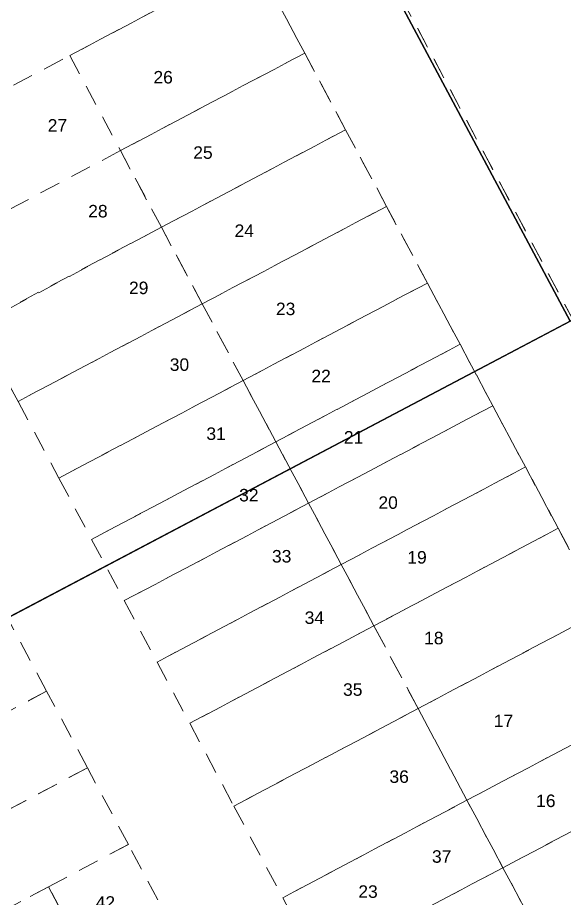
# Model space of a CAD drawing. Header units: metres. Extents: x 303173 to 305738, y 6269065 to 6269981.
# Drawn here: x 303571.1 to 303649.8, y 6269515.2 to 6269641.9 of the extents above; entities that cross this region are included whole.
import ezdxf

# ---------------------------------------------------------------- set-up
doc = ezdxf.new("R2010")
doc.units = ezdxf.units.M
doc.linetypes.add('Dash', pattern=[5, 3, -2])
doc.layers.add('Cadastre Developer_SP_EXT', color=7, linetype='Continuous', lineweight=5, transparency=0.7)
doc.layers.add('Cadastre Land Parcels_SP_EXT', color=7, linetype='Continuous', lineweight=5, transparency=0.7)
doc.layers.add('Features_HIDE', color=7, linetype='Continuous', plot=False)
doc.styles.get("Standard").update_dxf_attribs({"font": 'arial.ttf'})

msp = doc.modelspace()

# ---------------------------------------------------------------- linework, layer by layer
at = {"layer": 'Cadastre Developer_SP_EXT', "linetype": 'Dash'}
for points in [[(303557.22, 6269625.19), (303578.57, 6269636.49), (303600.67, 6269648.18), (303623.65, 6269660.34), (303650.71, 6269674.65), (303677.77, 6269688.97), (303677.77, 6269688.97), (303684.54, 6269686.9), (303671.47, 6269710.23), (303669.41, 6269703.48), (303659.06, 6269698), (303648.89, 6269692.62), (303638.73, 6269687.24), (303628.56, 6269681.87), (303618.21, 6269676.39), (303595.18, 6269664.2), (303585.03, 6269658.83), (303573.98, 6269652.99), (303562.93, 6269647.14)], [(303607.44, 6269646.11), (303612.39, 6269636.84), (303618.27, 6269625.81), (303624.16, 6269614.79), (303630.04, 6269603.76), (303634.75, 6269594.94), (303639.45, 6269586.11), (303644.16, 6269577.29), (303648.87, 6269568.47), (303655.23, 6269556.56)], [(303651.21, 6269598.07), (303626.29, 6269644.77)], [(303565.29, 6269597.66), (303571.12, 6269586.73), (303577.01, 6269575.7), (303581.71, 6269566.88), (303586.42, 6269558.06), (303591.13, 6269549.23), (303595.84, 6269540.41), (303602.19, 6269528.5), (303609.22, 6269515.32), (303614.4, 6269505.61), (303619.35, 6269496.35), (303626.12, 6269494.28), (303608.37, 6269483.01), (303608.32, 6269483.03), (303598.3, 6269501.8), (303587, 6269522.97), (303581.12, 6269534), (303575.24, 6269545.03), (303569.27, 6269556.22)]]:
    msp.add_lwpolyline(points, dxfattribs=at)
for points in [[(303689.24, 6269678.07), (303657.77, 6269661.42), (303626.29, 6269644.77), (303651.21, 6269598.07), (303682.68, 6269614.72), (303714.15, 6269631.37), (303689.24, 6269678.07)], [(303607.44, 6269646.11), (303600.67, 6269648.18), (303578.57, 6269636.49), (303585.87, 6269622.81), (303612.39, 6269636.84), (303607.44, 6269646.11)], [(303612.39, 6269636.84), (303585.87, 6269622.81), (303591.75, 6269611.78), (303618.27, 6269625.81), (303612.39, 6269636.84)], [(303618.27, 6269625.81), (303591.75, 6269611.78), (303597.64, 6269600.76), (303624.16, 6269614.79), (303618.27, 6269625.81)], [(303591.75, 6269611.78), (303585.87, 6269622.81), (303559.39, 6269608.8), (303565.29, 6269597.66), (303591.75, 6269611.78)], [(303624.16, 6269614.79), (303597.64, 6269600.76), (303603.52, 6269589.73), (303630.04, 6269603.76), (303624.16, 6269614.79)], [(303591.75, 6269611.78), (303565.24, 6269597.76), (303571.12, 6269586.73), (303597.64, 6269600.76), (303591.75, 6269611.78)], [(303634.75, 6269594.94), (303630.04, 6269603.76), (303603.52, 6269589.73), (303608.23, 6269580.91), (303634.75, 6269594.94)], [(303603.52, 6269589.73), (303597.64, 6269600.76), (303571.12, 6269586.73), (303577.01, 6269575.7), (303603.52, 6269589.73)], [(303639.45, 6269586.11), (303634.75, 6269594.94), (303608.23, 6269580.91), (303612.94, 6269572.08), (303639.45, 6269586.11)], [(303603.52, 6269589.73), (303577.01, 6269575.7), (303581.71, 6269566.88), (303608.23, 6269580.91), (303603.52, 6269589.73)], [(303639.45, 6269586.11), (303612.94, 6269572.08), (303617.65, 6269563.26), (303644.16, 6269577.29), (303639.45, 6269586.11)], [(303612.94, 6269572.08), (303608.23, 6269580.91), (303581.71, 6269566.88), (303586.42, 6269558.06), (303612.94, 6269572.08)], [(303644.16, 6269577.29), (303617.65, 6269563.26), (303622.35, 6269554.44), (303648.87, 6269568.47), (303644.16, 6269577.29)], [(303617.65, 6269563.26), (303612.94, 6269572.08), (303586.42, 6269558.06), (303591.13, 6269549.23), (303617.65, 6269563.26)], [(303655.23, 6269556.56), (303648.87, 6269568.47), (303622.35, 6269554.44), (303628.71, 6269542.53), (303655.23, 6269556.56)], [(303622.35, 6269554.44), (303617.65, 6269563.26), (303591.13, 6269549.23), (303595.84, 6269540.41), (303622.35, 6269554.44)], [(303569.27, 6269556.22), (303535.66, 6269538.44), (303541.63, 6269527.25), (303575.24, 6269545.03), (303569.27, 6269556.22)], [(303655.23, 6269556.56), (303628.71, 6269542.53), (303635.74, 6269529.35), (303662.26, 6269543.38), (303655.23, 6269556.56)], [(303628.71, 6269542.53), (303622.35, 6269554.44), (303595.84, 6269540.41), (303602.19, 6269528.5), (303628.71, 6269542.53)], [(303575.24, 6269545.03), (303541.63, 6269527.25), (303547.52, 6269516.22), (303581.12, 6269534), (303575.24, 6269545.03)], [(303662.26, 6269543.38), (303635.74, 6269529.35), (303640.92, 6269519.64), (303667.44, 6269533.67), (303662.26, 6269543.38)], [(303635.74, 6269529.35), (303628.71, 6269542.53), (303602.19, 6269528.5), (303609.22, 6269515.32), (303635.74, 6269529.35)], [(303587, 6269522.97), (303581.12, 6269534), (303547.52, 6269516.22), (303553.4, 6269505.2), (303547.52, 6269516.22), (303541.63, 6269527.25), (303547.52, 6269516.22), (303553.4, 6269505.2), (303564.45, 6269511.04), (303575.5, 6269516.89), (303587, 6269522.97)], [(303672.38, 6269524.41), (303667.44, 6269533.67), (303640.92, 6269519.64), (303648.22, 6269505.97), (303670.32, 6269517.66), (303672.38, 6269524.41)], [(303640.92, 6269519.64), (303635.74, 6269529.35), (303609.22, 6269515.32), (303614.4, 6269505.61), (303640.92, 6269519.64)], [(303587, 6269522.97), (303575.5, 6269516.89), (303589.15, 6269491.3), (303596.24, 6269495.05), (303598.3, 6269501.8), (303587, 6269522.97)], [(303640.92, 6269519.64), (303614.4, 6269505.61), (303619.35, 6269496.35), (303626.12, 6269494.28), (303648.22, 6269505.97), (303640.92, 6269519.64)], [(303575.5, 6269516.89), (303564.45, 6269511.04), (303578.1, 6269485.46), (303589.15, 6269491.3), (303575.5, 6269516.89)]]:
    msp.add_lwpolyline(points, close=True, dxfattribs=at)
msp.add_lwpolyline([(303585.87, 6269622.81), (303559.38, 6269608.8), (303559.38, 6269608.8, -0.01241), (303554.81, 6269618.27), (303554.81, 6269618.27), (303557.22, 6269625.19), (303578.57, 6269636.49)], format="xyb", close=True, dxfattribs=at)
at = {"layer": 'Features_HIDE', "linetype": 'Continuous'}
for points in [[(303650.57, 6269598.26), (303625.48, 6269645.25), (303688.87, 6269678.65), (303684.94, 6269686.03), (303672.87, 6269708.65), (303661.49, 6269729.99), (303482.33, 6269635.59), (303496.67, 6269608.96), (303515.63, 6269573.69), (303534.43, 6269538.08), (303534.85, 6269537.28), (303650.57, 6269598.26)], [(303713.94, 6269631.65), (303688.87, 6269678.65), (303625.48, 6269645.25), (303650.57, 6269598.26), (303713.94, 6269631.65)], [(303757.69, 6269549.63), (303713.94, 6269631.65), (303534.84, 6269537.28), (303553.32, 6269503.55), (303572.31, 6269469.12), (303572.39, 6269468.98), (303579.81, 6269455.53), (303676.48, 6269506.69), (303757.69, 6269549.63)]]:
    msp.add_lwpolyline(points, close=True, dxfattribs=at)

# ---------------------------------------------------------------- texts
at = {"layer": 'Cadastre Developer_SP_EXT'}
for s, p in [('26', (303590.61, 6269632.47)), ('27', (303575.39, 6269625.54)), ('25', (303596.34, 6269621.63)), ('28', (303581.22, 6269613.2)), ('24', (303602.29, 6269610.39)), ('29', (303587.09, 6269602.16)), ('23', (303608.24, 6269599.14)), ('30', (303592.96, 6269591.12)), ('22', (303613.35, 6269589.48)), ('31', (303598.23, 6269581.18)), ('21', (303618.02, 6269580.66)), ('32', (303602.95, 6269572.34)), ('20', (303622.99, 6269571.27)), ('33', (303607.67, 6269563.55)), ('19', (303627.15, 6269563.39)), ('34', (303612.38, 6269554.71)), ('18', (303629.57, 6269551.78)), ('35', (303617.9, 6269544.37)), ('17', (303639.6, 6269539.86)), ('36', (303624.58, 6269531.84)), ('16', (303645.69, 6269528.36)), ('37', (303630.7, 6269520.35)), ('42', (303582.3, 6269513.73))]:
    msp.add_text(s, height=1.8, dxfattribs=at).set_placement(p)
at = {"layer": 'Cadastre Land Parcels_SP_EXT'}
msp.add_text('23', height=1.8, dxfattribs=at).set_placement((303620.1, 6269515.3))

doc.saveas('drawing.dxf')
